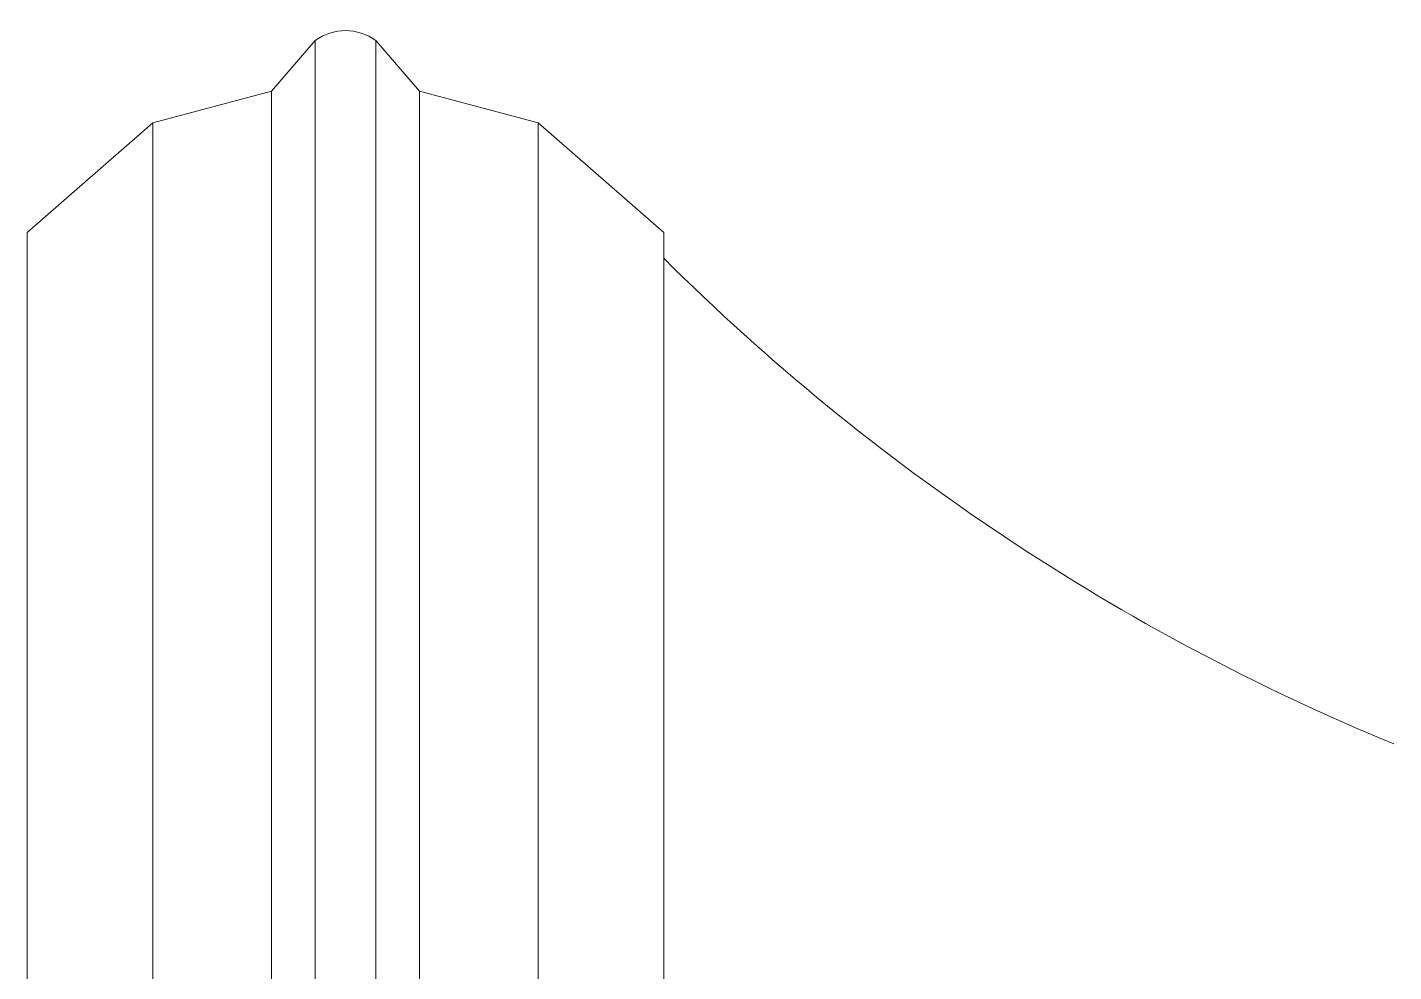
# Model space of a CAD drawing. Header units: metres. Extents: x -5 to 264, y -2 to 18.
# Drawn here: x 11.3999 to 11.8296, y 13.6672 to 13.9642 of the extents above; entities that cross this region are included whole.
import ezdxf

# ---------------------------------------------------------------- set-up
doc = ezdxf.new("R2010")
doc.units = ezdxf.units.M
doc.layers.add('A-ROOF', color=7, linetype='Continuous', lineweight=9)

# ---------------------------------------------------------------- blocks, each defined once
blk = doc.blocks.new('Telhados 1 - Telhados 1-4018348-CORTE A_A')
at = {"layer": 'A-ROOF'}
for p, q in [((11.47671, 13.94412), (11.49051, 13.95999)), ((11.49051, 13.65565), (11.49051, 13.95999)), ((11.50949, 13.95999), (11.52329, 13.94412)), ((11.50949, 13.65565), (11.50949, 13.95999)), ((11.43936, 13.93412), (11.47671, 13.94412)), ((11.47671, 13.63978), (11.47671, 13.94412)), ((11.52329, 13.94412), (11.56064, 13.93412)), ((11.52329, 13.63978), (11.52329, 13.94412)), ((11.39994, 13.8996), (11.43936, 13.93412)), ((11.43936, 13.62977), (11.43936, 13.93412)), ((11.56064, 13.93412), (11.60006, 13.8996)), ((11.56064, 13.62977), (11.56064, 13.93412)), ((11.39994, 13.59525), (11.39994, 13.8996)), ((11.60006, 13.59525), (11.60006, 13.8996))]:
    blk.add_line(p, q, dxfattribs=at)
for centre, major_axis, start_param, end_param in [((11.5, 13.94719), (0.01594, 0), 0.933002, 2.208591), ((12.09968, 14.3935), (0.70825, 0), 3.929363, 4.321198)]:
    blk.add_ellipse(centre, major_axis=major_axis, ratio=0.99995, start_param=start_param, end_param=end_param, dxfattribs=at)

msp = doc.modelspace()

# ---------------------------------------------------------------- block references
at = {"layer": 'A-ROOF'}
msp.add_blockref('Telhados 1 - Telhados 1-4018348-CORTE A_A', (0, 0), dxfattribs=at)

doc.saveas('drawing.dxf')
